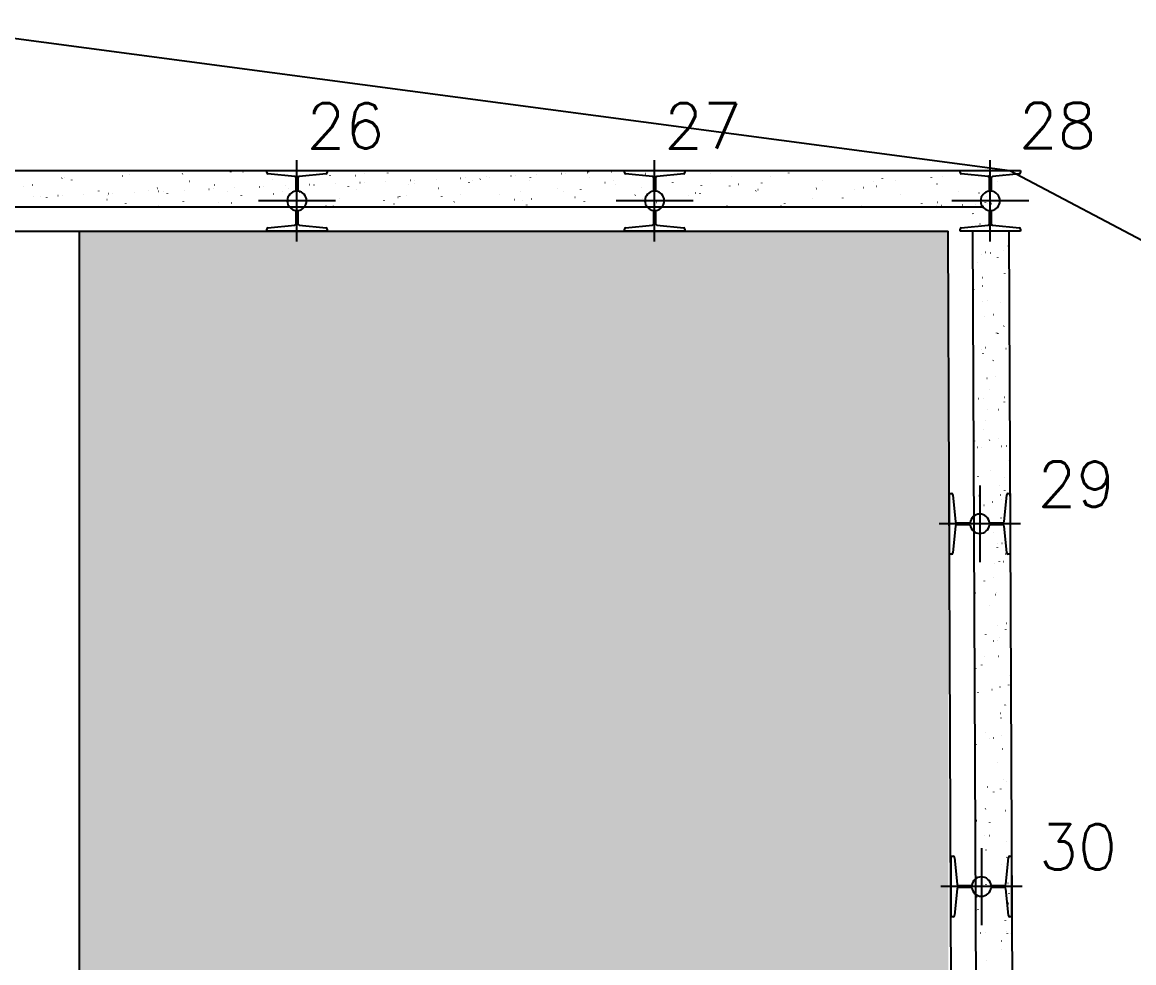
# Model space of a CAD drawing. Extents: x -40810 to 33675, y -2018 to 21213.
# Drawn here: x -3311.4 to -2851.5, y 12428 to 12817.1 of the extents above; entities that cross this region are included whole.
import ezdxf

# ---------------------------------------------------------------- set-up
doc = ezdxf.new("R2010")
doc.units = 0
doc.layers.get('0').update_dxf_attribs({"color": 1, "lineweight": 9})
for name, color, linetype in [('1', 5, 'Continuous'), ('130', 24, 'Continuous'), ('19', 5, 'Continuous'), ('49', 20, 'Continuous'), ('51', 6, 'Continuous'), ('52', 21, 'Continuous')]:
    doc.layers.add(name, color=color, linetype=linetype)
doc.styles.get("Standard").update_dxf_attribs({"font": 'romans.shx', "width": 0.8})

# ---------------------------------------------------------------- blocks, each defined once
blk = doc.blocks.new('_H9EFD498501-004')
for p, q in [((3967.79707, 4538.420024), (3967.842727, 4538.479525)), ((3963.982634, 4534.635244), (3963.998835, 4534.638835)), ((3963.982634, 4534.635244), (3963.982634, 4534.635244)), ((3958.55694, 4529.193297), (3958.55694, 4529.193297)), ((3958.55694, 4529.193297), (3958.55694, 4529.193297)), ((3958.55694, 4529.193297), (3958.55694, 4529.193297)), ((3961.542046, 4530.268318), (3961.587704, 4530.32782)), ((3962.868451, 4529.784808), (3962.878241, 4529.859166)), ((3963.534407, 4529.410618), (3963.609335, 4529.41389)), ((3965.407622, 4529.492405), (3965.482551, 4529.495676)), ((3957.466791, 4524.957342), (3957.466791, 4524.957342)), ((3957.466791, 4524.957342), (3957.466791, 4524.957342)), ((3957.466791, 4524.957342), (3957.466791, 4524.957342)), ((3957.798164, 4525.389195), (3957.843821, 4525.448697)), ((3957.487719, 4520.304798), (3957.487719, 4520.304798)), ((3957.487719, 4520.304798), (3957.487719, 4520.304798)), ((3960.62039, 4520.999294), (3960.693612, 4521.015527)), ((3961.277664, 4517.701573), (3961.287453, 4517.775932)), ((3957.53837, 4509.044691), (3957.53837, 4509.044691)), ((3957.53837, 4509.044691), (3957.53837, 4509.044691)), ((3961.342387, 4508.2688), (3961.415609, 4508.285033)), ((3962.961383, 4509.281465), (3963.036311, 4509.284736)), ((3965.003497, 4509.080448), (3965.076719, 4509.096681)), ((3970.369298, 4510.146527), (3970.414955, 4510.206029)), ((3972.364767, 4511.877087), (3972.374557, 4511.951445)), ((3957.545646, 4507.427082), (3957.545646, 4507.427082)), ((3957.545646, 4507.427082), (3957.545646, 4507.427082)), ((3957.545646, 4507.427082), (3957.545646, 4507.427082)), ((3959.613455, 4505.060652), (3959.623244, 4505.13501)), ((3967.9723, 4507.022698), (3968.017957, 4507.0822)), ((3961.717276, 4498.870993), (3961.762933, 4498.930494)), ((3970.876769, 4500.574615), (3970.886558, 4500.648974)), ((3957.603573, 4494.549367), (3957.603573, 4494.549367)), ((3957.603573, 4494.549367), (3957.603573, 4494.549367)), ((3957.973393, 4493.99187), (3958.019051, 4494.051371)), ((3958.125456, 4493.75818), (3958.135245, 4493.832538)), ((3961.698274, 4495.45714), (3961.771496, 4495.473373)), ((3957.608222, 4493.515968), (3957.608222, 4493.515968)), ((3957.608222, 4493.515968), (3957.608222, 4493.515968)), ((3957.608222, 4493.515968), (3957.608222, 4493.515968)), ((3957.624257, 4489.951194), (3957.624257, 4489.951194)), ((3957.624257, 4489.951194), (3957.624257, 4489.951194)), ((3957.624257, 4489.951194), (3957.624257, 4489.951194)), ((3961.78893, 4489.12614), (3961.863858, 4489.129411)), ((3963.662145, 4489.207926), (3963.737074, 4489.211198)), ((3972.503722, 4489.593958), (3972.578651, 4489.597229)), ((3957.628785, 4488.944504), (3957.628785, 4488.944504)), ((3957.628785, 4488.944504), (3957.628785, 4488.944504)), ((3957.628785, 4488.944504), (3957.628785, 4488.944504)), ((3969.285981, 4488.491381), (3969.29577, 4488.565739)), ((3957.6615, 4481.671651), (3957.6615, 4481.671651)), ((3957.6615, 4481.671651), (3957.6615, 4481.671651)), ((3957.6615, 4481.671651), (3957.6615, 4481.671651)), ((3962.420271, 4482.726645), (3962.493493, 4482.742878)), ((3966.081381, 4483.538294), (3966.154604, 4483.554527)), ((3967.621772, 4475.850459), (3967.631561, 4475.924817)), ((3968.14753, 4475.625373), (3968.193187, 4475.684874)), ((3970.544528, 4478.749201), (3970.590185, 4478.808703)), ((3957.719201, 4468.844317), (3957.719201, 4468.844317)), ((3957.719201, 4468.844317), (3957.719201, 4468.844317)), ((3957.719427, 4468.793936), (3957.719427, 4468.793936)), ((3957.719427, 4468.793936), (3957.719427, 4468.793936)), ((3961.215906, 4468.996986), (3961.290834, 4469.000258)), ((3961.892506, 4467.473667), (3961.938163, 4467.533169)), ((3962.776158, 4469.914986), (3962.84938, 4469.931219)), ((3971.331269, 4469.438633), (3971.406198, 4469.441904)), ((3957.749652, 4462.074595), (3957.749652, 4462.074595)), ((3957.749652, 4462.074595), (3957.749652, 4462.074595)), ((3957.749652, 4462.074595), (3957.749652, 4462.074595)), ((3958.148623, 4462.594544), (3958.19428, 4462.654045)), ((3966.133773, 4464.547988), (3966.143563, 4464.622346)), ((3963.498155, 4457.184491), (3963.571378, 4457.200724)), ((3967.159265, 4457.99614), (3967.232488, 4458.012373)), ((3957.777354, 4455.91622), (3957.777354, 4455.91622)), ((3957.777354, 4455.91622), (3957.777354, 4455.91622)), ((3957.777354, 4455.91622), (3957.777354, 4455.91622)), ((3964.542985, 4452.464753), (3964.552775, 4452.539112)), ((3957.809616, 4448.74413), (3957.809616, 4448.74413)), ((3957.809616, 4448.74413), (3957.809616, 4448.74413)), ((3957.809616, 4448.74413), (3957.809616, 4448.74413)), ((3960.043453, 4448.841661), (3960.118381, 4448.844933)), ((3961.916668, 4448.923448), (3961.991597, 4448.926719)), ((3970.758245, 4449.309479), (3970.833174, 4449.312751)), ((3963.854042, 4444.372832), (3963.927264, 4444.389065)), ((3968.32276, 4444.228047), (3968.368417, 4444.287548)), ((3970.719758, 4447.351876), (3970.765415, 4447.411377)), ((3957.835281, 4443.038504), (3957.835281, 4443.038504)), ((3957.835281, 4443.038504), (3957.835281, 4443.038504)), ((3962.878776, 4439.823831), (3962.888566, 4439.89819)), ((3962.067736, 4436.076341), (3962.113393, 4436.135843)), ((3957.891083, 4430.633222), (3957.891083, 4430.633222)), ((3957.891083, 4430.633222), (3957.891083, 4430.633222)), ((3957.891083, 4430.633222), (3957.891083, 4430.633222)), ((3957.893208, 4430.160789), (3957.893208, 4430.160789)), ((3957.893208, 4430.160789), (3957.893208, 4430.160789)), ((3957.893208, 4430.160789), (3957.893208, 4430.160789)), ((3958.323853, 4431.197218), (3958.36951, 4431.25672)), ((3964.57604, 4431.642337), (3964.649262, 4431.65857)), ((3968.23715, 4432.453986), (3968.310372, 4432.470218)), ((3957.900031, 4428.643943), (3957.900031, 4428.643943)), ((3957.900031, 4428.643943), (3957.900031, 4428.643943)), ((3959.470429, 4428.712508), (3959.545357, 4428.715779)), ((3961.390778, 4428.52136), (3961.400567, 4428.595718)), ((3969.585792, 4429.154154), (3969.660721, 4429.157425)), ((3971.459007, 4429.23594), (3971.533936, 4429.239212)), ((3972.551302, 4423.254561), (3972.561092, 4423.328919)), ((3957.951135, 4417.283073), (3957.951135, 4417.283073)), ((3957.951135, 4417.283073), (3957.951135, 4417.283073)), ((3959.79999, 4416.438126), (3959.809779, 4416.512484)), ((3964.931926, 4418.830677), (3965.005148, 4418.84691)), ((3970.894988, 4415.95455), (3970.940645, 4416.014052)), ((3968.497989, 4412.830721), (3968.543647, 4412.890223)), ((3957.990447, 4408.543756), (3957.990447, 4408.543756)), ((3957.990447, 4408.543756), (3957.990447, 4408.543756)), ((3957.990447, 4408.543756), (3957.990447, 4408.543756)), ((3958.297976, 4408.557183), (3958.372904, 4408.560454)), ((3960.171191, 4408.638969), (3960.24612, 4408.64224)), ((3969.012768, 4409.025001), (3969.087696, 4409.028272)), ((3969.315034, 4406.911831), (3969.388256, 4406.928064)), ((3970.887093, 4410.613639), (3970.896883, 4410.687997)), ((3958.009062, 4404.405358), (3958.009062, 4404.405358)), ((3958.009062, 4404.405358), (3958.009062, 4404.405358)), ((3958.009062, 4404.405358), (3958.009062, 4404.405358)), ((3958.015894, 4402.886577), (3958.015894, 4402.886577)), ((3958.135781, 4403.797204), (3958.14557, 4403.871562)), ((3962.242966, 4404.679016), (3962.288623, 4404.738517)), ((3965.653924, 4406.100183), (3965.727146, 4406.116416)), ((3958.032514, 4399.191848), (3958.032514, 4399.191848)), ((3958.032514, 4399.191848), (3958.032514, 4399.191848)), ((3958.032514, 4399.191848), (3958.032514, 4399.191848)), ((3958.499083, 4399.799893), (3958.54474, 4399.859394)), ((3969.399095, 4399.311168), (3969.408884, 4399.385526)), ((3966.00981, 4393.288523), (3966.083033, 4393.304756)), ((3958.06699, 4391.527642), (3958.06699, 4391.527642)), ((3958.06699, 4391.527642), (3958.06699, 4391.527642)), ((3958.080862, 4388.443569), (3958.080862, 4388.443569)), ((3958.080862, 4388.443569), (3958.080862, 4388.443569)), ((3958.080862, 4388.443569), (3958.080862, 4388.443569)), ((3967.840315, 4388.869675), (3967.915243, 4388.872947)), ((3969.71353, 4388.951462), (3969.788459, 4388.954733)), ((3967.808307, 4387.227933), (3967.818096, 4387.302292)), ((3971.070217, 4384.557224), (3971.115875, 4384.616726)), ((3966.731808, 4380.558029), (3966.80503, 4380.574262)), ((3968.673219, 4381.433396), (3968.718876, 4381.492897)), ((3970.392918, 4381.369677), (3970.46614, 4381.38591)), ((3958.124917, 4378.649927), (3958.124917, 4378.649927)), ((3958.124917, 4378.649927), (3958.124917, 4378.649927)), ((3958.124917, 4378.649927), (3958.124917, 4378.649927)), ((3966.144098, 4374.587011), (3966.153887, 4374.66137)), ((3962.418196, 4373.28169), (3962.463853, 4373.341192)), ((3958.171278, 4368.343382), (3958.171278, 4368.343382)), ((3958.173945, 4367.750475), (3958.173945, 4367.750475)), ((3958.173945, 4367.750475), (3958.173945, 4367.750475)), ((3958.173945, 4367.750475), (3958.173945, 4367.750475)), ((3958.182844, 4365.772211), (3958.182844, 4365.772211)), ((3958.182844, 4365.772211), (3958.182844, 4365.772211)), ((3958.425714, 4368.35449), (3958.500643, 4368.357762)), ((3958.674313, 4368.402567), (3958.71997, 4368.462069)), ((3967.087694, 4367.746369), (3967.160917, 4367.762602)), ((3967.267291, 4368.740522), (3967.342219, 4368.743793)), ((3964.656099, 4363.28454), (3964.665889, 4363.358898)), ((3971.470802, 4355.827523), (3971.544024, 4355.843756)), ((3958.240771, 4352.894496), (3958.240771, 4352.894496)), ((3958.240771, 4352.894496), (3958.240771, 4352.894496)), ((3958.240771, 4352.894496), (3958.240771, 4352.894496)), ((3963.065311, 4351.201306), (3963.075101, 4351.275664)), ((3967.809692, 4355.015874), (3967.882914, 4355.032107)), ((3971.245447, 4353.159899), (3971.291104, 4353.2194)), ((3958.261693, 4348.243194), (3958.261693, 4348.243194)), ((3958.261693, 4348.243194), (3958.261693, 4348.243194)), ((3958.261693, 4348.243194), (3958.261693, 4348.243194)), ((3966.094838, 4348.585197), (3966.169766, 4348.588468)), ((3967.968053, 4348.666983), (3968.042982, 4348.670255)), ((3968.848449, 4350.03607), (3968.894106, 4350.095572)), ((3962.593425, 4341.884364), (3962.639083, 4341.943866)), ((3968.165579, 4342.204215), (3968.238801, 4342.220448)), ((3958.298698, 4340.01678), (3958.298698, 4340.01678)), ((3958.298698, 4340.01678), (3958.298698, 4340.01678)), ((3961.401102, 4338.560384), (3961.410892, 4338.634742)), ((3958.315376, 4336.309102), (3958.315376, 4336.309102)), ((3958.315376, 4336.309102), (3958.315376, 4336.309102)), ((3958.315376, 4336.309102), (3958.315376, 4336.309102)), ((3958.849543, 4337.005241), (3958.8952, 4337.064743)), ((3972.664416, 4334.074348), (3972.674206, 4334.148706)), ((3958.352109, 4328.143007), (3958.352109, 4328.143007)), ((3958.352109, 4328.143007), (3958.352109, 4328.143007)), ((3965.521814, 4328.456043), (3965.596742, 4328.459315)), ((3968.887576, 4329.47372), (3968.960798, 4329.489953)), ((3972.548686, 4330.285369), (3972.621908, 4330.301602)), ((3958.356625, 4327.139064), (3958.356625, 4327.139064)), ((3958.356625, 4327.139064), (3958.356625, 4327.139064)), ((3958.356625, 4327.139064), (3958.356625, 4327.139064)), ((3959.913104, 4327.257912), (3959.922893, 4327.332271)), ((3971.073628, 4321.991113), (3971.083418, 4322.065472)), ((3971.420677, 4321.762573), (3971.466334, 4321.822075)), ((3958.407532, 4315.82196), (3958.407532, 4315.82196)), ((3958.407532, 4315.82196), (3958.407532, 4315.82196)), ((3958.407532, 4315.82196), (3958.407532, 4315.82196)), ((3969.023679, 4318.638744), (3969.069336, 4318.698246)), ((3969.243463, 4316.662061), (3969.316685, 4316.678294)), ((3958.414552, 4314.261349), (3958.414552, 4314.261349)), ((3958.414552, 4314.261349), (3958.414552, 4314.261349)), ((3962.768655, 4310.487039), (3962.814312, 4310.54654)), ((3958.442524, 4308.04282), (3958.442524, 4308.04282)), ((3958.442524, 4308.04282), (3958.442524, 4308.04282)), ((3958.442524, 4308.04282), (3958.442524, 4308.04282)), ((3959.024773, 4305.607916), (3959.07043, 4305.667417)), ((3964.349361, 4308.300718), (3964.424289, 4308.30399)), ((3966.222576, 4308.382505), (3966.297505, 4308.385776)), ((3969.409419, 4309.350191), (3969.419209, 4309.42455)), ((3958.456807, 4304.867728), (3958.456807, 4304.867728)), ((3958.456807, 4304.867728), (3958.456807, 4304.867728)), ((3958.456807, 4304.867728), (3958.456807, 4304.867728)), ((3958.472479, 4301.383633), (3958.472479, 4301.383633)), ((3958.472479, 4301.383633), (3958.472479, 4301.383633)), ((3958.472479, 4301.383633), (3958.472479, 4301.383633)), ((3969.96546, 4303.931566), (3970.038683, 4303.947799)), ((3967.921421, 4298.04772), (3967.93121, 4298.122078)), ((3958.530406, 4288.505918), (3958.530406, 4288.505918)), ((3958.530406, 4288.505918), (3958.530406, 4288.505918)), ((3958.53294, 4287.942633), (3958.53294, 4287.942633)), ((3958.53294, 4287.942633), (3958.53294, 4287.942633)), ((3963.776337, 4288.171565), (3963.851265, 4288.174836)), ((3969.198909, 4287.241419), (3969.244566, 4287.30092)), ((3970.321347, 4291.119906), (3970.394569, 4291.136139)), ((3971.595907, 4290.365248), (3971.641564, 4290.424749)), ((3966.330633, 4285.964486), (3966.340422, 4286.038844)), ((3962.943885, 4279.089713), (3962.989542, 4279.149215)), ((3971.043345, 4278.389412), (3971.116567, 4278.405645)), ((3958.588333, 4275.628202), (3958.588333, 4275.628202)), ((3958.588333, 4275.628202), (3958.588333, 4275.628202)), ((3958.588333, 4275.628202), (3958.588333, 4275.628202)), ((3958.598237, 4273.426355), (3958.598237, 4273.426355)), ((3958.598237, 4273.426355), (3958.598237, 4273.426355)), ((3958.598237, 4273.426355), (3958.598237, 4273.426355)), ((3959.200002, 4274.21059), (3959.245659, 4274.270092)), ((3964.666424, 4273.323564), (3964.676213, 4273.397922)), ((3973.318676, 4268.484058), (3973.393605, 4268.487329)), ((3958.623355, 4267.842446), (3958.623355, 4267.842446)), ((3958.623355, 4267.842446), (3958.623355, 4267.842446)), ((3958.623355, 4267.842446), (3958.623355, 4267.842446)), ((3962.603884, 4268.01624), (3962.678812, 4268.019511)), ((3964.477099, 4268.098026), (3964.552028, 4268.101298)), ((3971.399231, 4265.577752), (3971.472453, 4265.593985)), ((3958.64626, 4262.750487), (3958.64626, 4262.750487)), ((3958.64626, 4262.750487), (3958.64626, 4262.750487)), ((3963.178425, 4262.021092), (3963.188215, 4262.095451)), ((3969.374139, 4255.844093), (3969.419796, 4255.903595)), ((3971.771137, 4258.967922), (3971.816794, 4259.027423)), ((3961.587637, 4249.937858), (3961.597427, 4250.012216)), ((3972.121229, 4252.847257), (3972.194451, 4252.86349)), ((3958.704187, 4249.872771), (3958.704187, 4249.872771)), ((3958.704187, 4249.872771), (3958.704187, 4249.872771)), ((3958.704187, 4249.872771), (3958.704187, 4249.872771)), ((3958.713771, 4247.742259), (3958.713771, 4247.742259)), ((3958.713771, 4247.742259), (3958.713771, 4247.742259)), ((3962.03086, 4247.887086), (3962.105788, 4247.890358)), ((3963.119115, 4247.692388), (3963.164772, 4247.751889)), ((3972.146223, 4248.328733), (3972.221152, 4248.332004)), ((3958.739668, 4241.984982), (3958.739668, 4241.984982)), ((3958.739668, 4241.984982), (3958.739668, 4241.984982)), ((3958.739668, 4241.984982), (3958.739668, 4241.984982)), ((3959.375232, 4242.813265), (3959.420889, 4242.872766)), ((3972.674741, 4244.113371), (3972.68453, 4244.18773)), ((3958.762114, 4236.995055), (3958.762114, 4236.995055)), ((3959.297119, 4237.113663), (3959.370341, 4237.129896)), ((3959.923428, 4237.296936), (3959.933218, 4237.371294)), ((3972.477115, 4240.035598), (3972.550337, 4240.051831)), ((3971.186742, 4232.8109), (3971.196532, 4232.885258)), ((3958.799169, 4228.757343), (3958.799169, 4228.757343)), ((3958.804186, 4227.642072), (3958.804186, 4227.642072)), ((3958.804186, 4227.642072), (3958.804186, 4227.642072)), ((3958.804186, 4227.642072), (3958.804186, 4227.642072)), ((3960.858407, 4227.731761), (3960.933335, 4227.735033)), ((3962.731622, 4227.813548), (3962.806551, 4227.816819)), ((3971.573199, 4228.199579), (3971.648128, 4228.202851)), ((3971.946367, 4227.570596), (3971.992024, 4227.630098)), ((3973.199113, 4227.305103), (3973.272335, 4227.321336)), ((3958.820041, 4224.11734), (3958.820041, 4224.11734)), ((3958.820041, 4224.11734), (3958.820041, 4224.11734)), ((3958.820041, 4224.11734), (3958.820041, 4224.11734)), ((3969.549369, 4224.446768), (3969.595026, 4224.506269)), ((3969.595954, 4220.727666), (3969.605744, 4220.802024)), ((3963.294345, 4216.295062), (3963.340002, 4216.354563))]:
    blk.add_line(p, q)
blk = doc.blocks.new('_H9EFD498501-005')
for p, q in [((3580.72035, 4539.982855), (3580.766007, 4540.042356)), ((3581.777297, 4540.136264), (3581.850519, 4540.152497)), ((3605.687389, 4540.894844), (3605.733046, 4540.954346)), ((3608.787047, 4541.451516), (3608.796836, 4541.525874)), ((3630.654428, 4541.806833), (3630.700085, 4541.866335)), ((3632.698884, 4543.001152), (3632.708674, 4543.07551)), ((3650.595941, 4542.502433), (3650.669163, 4542.518666)), ((3655.621467, 4542.718822), (3655.667124, 4542.778324)), ((3691.712452, 4541.056701), (3691.722241, 4541.131059)), ((3702.207368, 4541.053853), (3702.28059, 4541.070086)), ((3705.868478, 4541.865501), (3705.9417, 4541.881734)), ((3715.550868, 4542.048649), (3715.560657, 4542.123007)), ((3745.690513, 4540.003483), (3745.765442, 4540.006755)), ((3747.563729, 4540.085269), (3747.638657, 4540.088541)), ((3756.405306, 4540.471301), (3756.480234, 4540.474573)), ((3757.479905, 4540.416922), (3757.553127, 4540.433155)), ((3766.520669, 4540.912947), (3766.595597, 4540.916219)), ((3768.393884, 4540.994734), (3768.468813, 4540.998005)), ((3774.564435, 4540.104198), (3774.574225, 4540.178556)), ((3777.235461, 4541.380765), (3777.31039, 4541.384037)), ((3787.350824, 4541.822412), (3787.425753, 4541.825683)), ((3789.22404, 4541.904198), (3789.298968, 4541.907469)), ((3798.065616, 4542.29023), (3798.140545, 4542.293501)), ((3798.579062, 4542.434597), (3798.588851, 4542.508955)), ((3799.168678, 4540.039052), (3799.214335, 4540.098553)), ((3808.18098, 4542.731876), (3808.255908, 4542.735147)), ((3810.054195, 4542.813662), (3810.129124, 4542.816934)), ((3822.271328, 4541.890277), (3822.34455, 4541.90651)), ((3824.135717, 4540.951041), (3824.181374, 4541.010542)), ((3849.102756, 4541.86303), (3849.148413, 4541.922531)), ((3857.592629, 4540.490146), (3857.602419, 4540.564504)), ((3873.882755, 4540.441697), (3873.955977, 4540.45793)), ((3874.069795, 4542.775019), (3874.115452, 4542.834521)), ((3881.504466, 4542.039782), (3881.514256, 4542.11414)), ((3905.342883, 4543.03173), (3905.349997, 4543.085768)), ((3920.25999, 4539.719874), (3920.305647, 4539.779376)), ((3940.518034, 4540.095331), (3940.527823, 4540.169689)), ((3942.701399, 4542.807865), (3942.774621, 4542.824098)), ((3945.227029, 4540.631863), (3945.272686, 4540.691365)), ((3964.35645, 4541.087279), (3964.36624, 4541.161638)), ((3970.194068, 4541.543853), (3970.239725, 4541.603354)), ((3976.37318, 4542.324006), (3976.37318, 4542.324006)), ((3564.936191, 4536.402681), (3565.009413, 4536.418914)), ((3568.597301, 4537.214329), (3568.670523, 4537.230562)), ((3584.77242, 4539.121116), (3584.78221, 4539.195475)), ((3619.947572, 4536.184717), (3619.957361, 4536.259075)), ((3620.208728, 4535.76575), (3620.28195, 4535.781983)), ((3633.388724, 4538.687684), (3633.461946, 4538.703917)), ((3641.539736, 4535.456162), (3641.614665, 4535.459433)), ((3643.412952, 4535.537948), (3643.48788, 4535.54122)), ((3643.785988, 4537.176665), (3643.795777, 4537.251023)), ((3652.254528, 4535.92398), (3652.329457, 4535.927251)), ((3662.369892, 4536.365626), (3662.44482, 4536.368898)), ((3664.243107, 4536.447413), (3664.318036, 4536.450684)), ((3667.800614, 4539.507064), (3667.810404, 4539.581423)), ((3673.084684, 4536.833444), (3673.159613, 4536.836716)), ((3674.333483, 4535.479106), (3674.37914, 4535.538607)), ((3683.200047, 4537.27509), (3683.274976, 4537.278362)), ((3685.000151, 4537.239105), (3685.073373, 4537.255338)), ((3685.073263, 4537.356877), (3685.148191, 4537.360148)), ((3693.914839, 4537.742908), (3693.989768, 4537.74618)), ((3699.300522, 4536.391095), (3699.346179, 4536.450597)), ((3702.799555, 4535.232214), (3702.809345, 4535.306572)), ((3704.030203, 4538.184555), (3704.105131, 4538.187826)), ((3705.903418, 4538.266341), (3705.978347, 4538.269612)), ((3714.744995, 4538.652373), (3714.819923, 4538.655644)), ((3724.267561, 4537.303084), (3724.313218, 4537.362586)), ((3724.860358, 4539.094019), (3724.935287, 4539.09729)), ((3726.733573, 4539.175805), (3726.808502, 4539.179077)), ((3726.814182, 4537.562613), (3726.823971, 4537.636971)), ((3735.57515, 4539.561837), (3735.650079, 4539.565108)), ((3736.611578, 4535.790525), (3736.6848, 4535.806758)), ((3749.2346, 4538.215073), (3749.280257, 4538.274575)), ((3750.726019, 4539.112249), (3750.735808, 4539.186608)), ((3753.818795, 4539.605273), (3753.892017, 4539.621506)), ((3774.201639, 4539.127062), (3774.247296, 4539.186564)), ((3785.827749, 4535.618162), (3785.837539, 4535.69252)), ((3795.424795, 4535.159929), (3795.470452, 4535.21943)), ((3805.430222, 4538.156693), (3805.503444, 4538.172926)), ((3809.091332, 4538.968342), (3809.164554, 4538.984575)), ((3809.739586, 4537.167798), (3809.749376, 4537.242156)), ((3820.391834, 4536.071918), (3820.437491, 4536.131419)), ((3833.578003, 4538.159746), (3833.587792, 4538.234105)), ((3845.358873, 4536.983907), (3845.40453, 4537.043408)), ((3857.041649, 4536.708113), (3857.114871, 4536.724346)), ((3860.702759, 4537.519762), (3860.775981, 4537.535995)), ((3868.753154, 4535.223347), (3868.762943, 4535.297705)), ((3870.325912, 4537.895896), (3870.371569, 4537.955398)), ((3892.59157, 4536.215295), (3892.60136, 4536.289654)), ((3892.895953, 4535.684056), (3892.94161, 4535.743558)), ((3895.292951, 4538.807885), (3895.338608, 4538.867387)), ((3908.653076, 4535.259534), (3908.726298, 4535.275767)), ((3912.314186, 4536.071182), (3912.387408, 4536.087415)), ((3916.606197, 4538.545694), (3916.615986, 4538.620053)), ((3917.862992, 4536.596046), (3917.908649, 4536.655547)), ((3925.494182, 4538.993117), (3925.567404, 4539.00935)), ((3942.830031, 4537.508035), (3942.875688, 4537.567536)), ((3967.79707, 4538.420024), (3967.842727, 4538.479525)), ((3568.933907, 4532.286123), (3569.008835, 4532.289394)), ((3572.021108, 4532.304681), (3572.030897, 4532.379039)), ((3574.465326, 4531.831149), (3574.510984, 4531.890651)), ((3579.04927, 4532.727769), (3579.124199, 4532.731041)), ((3580.922485, 4532.809556), (3580.997414, 4532.812827)), ((3589.764062, 4533.195587), (3589.838991, 4533.198859)), ((3596.035734, 4534.63508), (3596.045524, 4534.709439)), ((3599.340401, 4531.139353), (3599.413623, 4531.155586)), ((3599.432365, 4532.743138), (3599.478023, 4532.80264)), ((3599.879425, 4533.637234), (3599.954354, 4533.640505)), ((3601.752641, 4533.71902), (3601.827569, 4533.722291)), ((3610.594218, 4534.105051), (3610.669146, 4534.108323)), ((3616.547618, 4534.954101), (3616.62084, 4534.970334)), ((3620.709581, 4534.546698), (3620.784509, 4534.549969)), ((3622.582796, 4534.628484), (3622.657725, 4534.631756)), ((3624.399405, 4533.655128), (3624.445062, 4533.714629)), ((3631.424373, 4535.014516), (3631.499302, 4535.017787)), ((3649.366444, 4534.567117), (3649.412101, 4534.626618)), ((3655.049302, 4532.690629), (3655.059091, 4532.764987)), ((3668.159045, 4533.505521), (3668.232267, 4533.521754)), ((3670.5896, 4530.599983), (3670.635257, 4530.659484)), ((3671.820155, 4534.31717), (3671.893377, 4534.333403)), ((3678.961139, 4534.240265), (3678.970928, 4534.314624)), ((3695.556639, 4531.511972), (3695.602296, 4531.571474)), ((3714.062869, 4530.746178), (3714.072659, 4530.820536)), ((3719.770472, 4532.056941), (3719.843694, 4532.073174)), ((3720.523678, 4532.423961), (3720.569335, 4532.483463)), ((3723.431582, 4532.86859), (3723.504804, 4532.884823)), ((3737.974706, 4532.295814), (3737.984496, 4532.370172)), ((3745.490717, 4533.33595), (3745.536374, 4533.395452)), ((3761.813123, 4533.287763), (3761.822912, 4533.362121)), ((3768.060758, 4531.124111), (3768.106415, 4531.183612)), ((3770.457756, 4534.247939), (3770.503413, 4534.307441)), ((3771.381899, 4530.608362), (3771.455121, 4530.624595)), ((3775.043009, 4531.42001), (3775.116231, 4531.436243)), ((3788.223005, 4534.341945), (3788.296227, 4534.358178)), ((3793.027797, 4532.0361), (3793.073454, 4532.095601)), ((3817.994836, 4532.948089), (3818.040493, 4533.00759)), ((3820.82669, 4531.343311), (3820.83648, 4531.41767)), ((3839.834432, 4532.893365), (3839.907654, 4532.909598)), ((3842.961875, 4533.860078), (3843.007532, 4533.91958)), ((3844.841317, 4533.67371), (3844.851106, 4533.748069)), ((3867.928914, 4534.772067), (3867.974571, 4534.831569)), ((3891.445859, 4531.444785), (3891.519081, 4531.461018)), ((3903.854884, 4531.729259), (3903.864674, 4531.803617)), ((3927.766721, 4533.278895), (3927.776511, 4533.353254)), ((3951.605137, 4534.270844), (3951.614927, 4534.345202)), ((3960.264503, 4533.810954), (3960.337725, 4533.827187)), ((3963.166899, 4532.385867), (3963.166899, 4532.385867)), ((3963.166899, 4532.385867), (3963.166899, 4532.385867)), ((3963.215725, 4532.42261), (3963.215725, 4532.42261)), ((3963.925613, 4534.622602), (3963.998835, 4534.638835)), ((3571.465677, 4528.085768), (3571.465677, 4528.085768)), ((3571.591394, 4528.085768), (3571.591394, 4528.085768)), ((3583.319589, 4528.085768), (3583.319589, 4528.085768)), ((3585.566569, 4528.085768), (3585.566569, 4528.085768)), ((3586.160405, 4528.217418), (3586.233627, 4528.233651)), ((3595.173501, 4528.085768), (3595.173501, 4528.085768)), ((3595.173501, 4528.085768), (3595.173501, 4528.085768)), ((3595.173501, 4528.085768), (3595.173501, 4528.085768)), ((3595.858639, 4528.085768), (3595.858639, 4528.085768)), ((3607.027413, 4528.085768), (3607.027413, 4528.085768)), ((3607.027413, 4528.085768), (3607.027413, 4528.085768)), ((3607.196259, 4529.368281), (3607.206048, 4529.44264)), ((3618.881325, 4528.085768), (3618.881325, 4528.085768)), ((3618.881325, 4528.085768), (3618.881325, 4528.085768)), ((3620.125884, 4528.085768), (3620.125884, 4528.085768)), ((3620.125884, 4528.085768), (3620.125884, 4528.085768)), ((3620.125884, 4528.085768), (3620.125884, 4528.085768)), ((3620.655522, 4528.776005), (3620.701179, 4528.835506)), ((3630.735237, 4528.085768), (3630.735237, 4528.085768)), ((3631.034675, 4530.36023), (3631.044465, 4530.434588)), ((3642.589148, 4528.085768), (3642.589148, 4528.085768)), ((3643.712117, 4528.085768), (3643.712117, 4528.085768)), ((3643.712117, 4528.085768), (3643.712117, 4528.085768)), ((3644.39313, 4528.085768), (3644.39313, 4528.085768)), ((3644.39313, 4528.085768), (3644.39313, 4528.085768)), ((3644.39313, 4528.085768), (3644.39313, 4528.085768)), ((3645.622561, 4529.687994), (3645.668218, 4529.747495)), ((3650.951828, 4529.690773), (3651.02505, 4529.707006)), ((3654.44306, 4528.085768), (3654.44306, 4528.085768)), ((3654.44306, 4528.085768), (3654.44306, 4528.085768)), ((3654.44306, 4528.085768), (3654.44306, 4528.085768)), ((3666.296972, 4528.085768), (3666.296972, 4528.085768)), ((3666.296972, 4528.085768), (3666.296972, 4528.085768)), ((3666.296972, 4528.085768), (3666.296972, 4528.085768)), ((3668.660375, 4528.085768), (3668.660375, 4528.085768)), ((3668.660375, 4528.085768), (3668.660375, 4528.085768)), ((3668.660375, 4528.085768), (3668.660375, 4528.085768)), ((3678.150884, 4528.085768), (3678.150884, 4528.085768)), ((3678.150884, 4528.085768), (3678.150884, 4528.085768)), ((3690.004796, 4528.085768), (3690.004796, 4528.085768)), ((3690.048243, 4528.415779), (3690.058032, 4528.490137)), ((3692.92762, 4528.085768), (3692.92762, 4528.085768)), ((3692.92762, 4528.085768), (3692.92762, 4528.085768)), ((3693.159641, 4528.388143), (3693.205298, 4528.447645)), ((3701.857665, 4528.085768), (3701.857665, 4528.085768)), ((3701.857665, 4528.085768), (3701.857665, 4528.085768)), ((3701.858708, 4528.085768), (3701.858708, 4528.085768)), ((3702.563255, 4528.242193), (3702.636477, 4528.258426)), ((3713.71262, 4528.085768), (3713.71262, 4528.085768)), ((3713.71262, 4528.085768), (3713.71262, 4528.085768)), ((3713.71262, 4528.085768), (3713.71262, 4528.085768)), ((3717.194865, 4528.085768), (3717.194865, 4528.085768)), ((3717.194865, 4528.085768), (3717.194865, 4528.085768)), ((3718.12668, 4529.300132), (3718.172337, 4529.359634)), ((3725.566531, 4528.085768), (3725.566531, 4528.085768)), ((3725.566531, 4528.085768), (3725.566531, 4528.085768)), ((3725.566531, 4528.085768), (3725.566531, 4528.085768)), ((3737.420443, 4528.085768), (3737.420443, 4528.085768)), ((3737.420443, 4528.085768), (3737.420443, 4528.085768)), ((3741.46211, 4528.085768), (3741.46211, 4528.085768)), ((3741.46211, 4528.085768), (3741.46211, 4528.085768)), ((3743.093719, 4530.212122), (3743.139376, 4530.271623)), ((3749.274355, 4528.085768), (3749.274355, 4528.085768)), ((3749.274355, 4528.085768), (3749.274355, 4528.085768)), ((3760.003214, 4528.085768), (3760.003214, 4528.085768)), ((3760.003214, 4528.085768), (3760.003214, 4528.085768)), ((3760.003214, 4528.085768), (3760.003214, 4528.085768)), ((3761.128267, 4528.085768), (3761.128267, 4528.085768)), ((3765.729355, 4528.085768), (3765.729355, 4528.085768)), ((3765.729355, 4528.085768), (3765.729355, 4528.085768)), ((3772.982179, 4528.085768), (3772.982179, 4528.085768)), ((3772.982179, 4528.085768), (3772.982179, 4528.085768)), ((3772.982179, 4528.085768), (3772.982179, 4528.085768)), ((3773.076437, 4528.801726), (3773.086226, 4528.876085)), ((3784.836091, 4528.085768), (3784.836091, 4528.085768)), ((3784.836091, 4528.085768), (3784.836091, 4528.085768)), ((3784.836091, 4528.085768), (3784.836091, 4528.085768)), ((3789.996601, 4528.085768), (3789.996601, 4528.085768)), ((3789.996601, 4528.085768), (3789.996601, 4528.085768)), ((3796.690003, 4528.085768), (3796.690003, 4528.085768)), ((3796.690003, 4528.085768), (3796.690003, 4528.085768)), ((3796.988274, 4530.351363), (3796.998063, 4530.425721)), ((3808.543914, 4528.085768), (3808.543914, 4528.085768)), ((3808.543914, 4528.085768), (3808.543914, 4528.085768)), ((3814.263846, 4528.085768), (3814.263846, 4528.085768)), ((3814.263846, 4528.085768), (3814.263846, 4528.085768)), ((3818.148762, 4528.085768), (3818.148762, 4528.085768)), ((3818.148762, 4528.085768), (3818.148762, 4528.085768)), ((3818.148762, 4528.085768), (3818.148762, 4528.085768)), ((3820.397826, 4528.085768), (3820.397826, 4528.085768)), ((3822.993326, 4529.159782), (3823.066548, 4529.176015)), ((3826.654436, 4529.97143), (3826.727658, 4529.987663)), ((3832.251738, 4528.085768), (3832.251738, 4528.085768)), ((3838.531091, 4528.085768), (3838.531091, 4528.085768)), ((3838.531091, 4528.085768), (3838.531091, 4528.085768)), ((3844.10565, 4528.085768), (3844.10565, 4528.085768)), ((3844.10565, 4528.085768), (3844.10565, 4528.085768)), ((3844.10565, 4528.085768), (3844.10565, 4528.085768)), ((3855.959562, 4528.085768), (3855.959562, 4528.085768)), ((3855.959562, 4528.085768), (3855.959562, 4528.085768)), ((3856.001841, 4528.406911), (3856.011631, 4528.48127)), ((3862.798336, 4528.085768), (3862.798336, 4528.085768)), ((3862.798336, 4528.085768), (3862.798336, 4528.085768)), ((3867.813474, 4528.085768), (3867.813474, 4528.085768)), ((3867.813474, 4528.085768), (3867.813474, 4528.085768)), ((3876.29431, 4528.085768), (3876.29431, 4528.085768)), ((3878.265863, 4528.522851), (3878.339085, 4528.539084)), ((3879.667386, 4528.085768), (3879.667386, 4528.085768)), ((3879.840257, 4529.39886), (3879.850047, 4529.473218)), ((3887.065581, 4528.085768), (3887.065581, 4528.085768)), ((3887.065581, 4528.085768), (3887.065581, 4528.085768)), ((3891.521297, 4528.085768), (3891.521297, 4528.085768)), ((3903.375209, 4528.085768), (3903.375209, 4528.085768)), ((3903.375209, 4528.085768), (3903.375209, 4528.085768)), ((3903.375209, 4528.085768), (3903.375209, 4528.085768)), ((3911.332826, 4528.085768), (3911.332826, 4528.085768)), ((3911.607968, 4528.44434), (3911.653625, 4528.503842)), ((3915.229121, 4528.085768), (3915.229121, 4528.085768)), ((3915.229121, 4528.085768), (3915.229121, 4528.085768)), ((3915.229121, 4528.085768), (3915.229121, 4528.085768)), ((3927.083033, 4528.085768), (3927.083033, 4528.085768)), ((3927.083033, 4528.085768), (3927.083033, 4528.085768)), ((3933.190345, 4528.085768), (3933.190345, 4528.085768)), ((3933.190345, 4528.085768), (3933.190345, 4528.085768)), ((3933.190345, 4528.085768), (3933.190345, 4528.085768)), ((3934.439858, 4528.085768), (3934.439858, 4528.085768)), ((3934.439858, 4528.085768), (3934.439858, 4528.085768)), ((3935.600071, 4528.085768), (3935.600071, 4528.085768)), ((3936.575007, 4529.356329), (3936.620665, 4529.415831)), ((3938.936945, 4528.085768), (3938.936945, 4528.085768)), ((3938.936945, 4528.085768), (3938.936945, 4528.085768)), ((3942.704251, 4528.501154), (3942.77918, 4528.504425)), ((3943.057286, 4529.996206), (3943.130508, 4530.012439)), ((3944.577467, 4528.58294), (3944.652395, 4528.586212)), ((3950.790857, 4528.085768), (3950.790857, 4528.085768)), ((3953.419044, 4528.968972), (3953.493972, 4528.972243))]:
    blk.add_line(p, q)

msp = doc.modelspace()

# ---------------------------------------------------------------- linework, layer by layer
at = {"layer": '1'}
for p in [(-4498.753, 12730.699), (-2922.671, 11266.951)]:
    msp.add_line(p, (-2928.251, 12730.699), dxfattribs=at)
msp.add_lwpolyline([(-3287.753, 12038.613), (-3287.753, 12730.699)], dxfattribs=at)
at = {"layer": '130'}
for points in [[(-3287.753, 12038.613), (-3287.753, 12730.699), (-2928.251, 12730.699)], [(-3287.753, 12038.613), (-2928.251, 12730.699), (-2928.232, 12038.613)]]:
    msp.add_solid(points, dxfattribs=at)
at = {"layer": '19'}
for p, q in [((-6132.808, 13185.077), (-2902.754, 12755.699)), ((-2902.754, 12755.699), (-1903.445, 12227.97))]:
    msp.add_line(p, q, dxfattribs=at)
at = {"layer": '49'}
for p, q in [((-4498.753, 12755.699), (-2898.367, 12755.699)), ((-4498.753, 12740.699), (-2913.597, 12740.699)), ((-2918.255, 12730.677), (-2906.273, 10067.025)), ((-2903.255, 12730.677), (-2883.773, 8399.746))]:
    msp.add_line(p, q, dxfattribs=at)
at = {"layer": '51'}
for p, q in [((-3197.753, 12726.35), (-3197.753, 12760.048)), ((-3049.753, 12726.35), (-3049.753, 12760.048)), ((-2910.867, 12726.328), (-2910.867, 12760.025)), ((-3210.253, 12754.945), (-3210.253, 12755.699)), ((-3210.253, 12755.699), (-3185.253, 12755.699)), ((-3198.629, 12753.272), (-3209.77, 12754.336)), ((-3185.735, 12754.336), (-3196.876, 12753.272)), ((-3185.253, 12755.699), (-3185.253, 12754.945)), ((-3062.253, 12754.945), (-3062.253, 12755.699)), ((-3062.253, 12755.699), (-3037.253, 12755.699)), ((-3050.629, 12753.272), (-3061.77, 12754.336)), ((-3037.735, 12754.336), (-3048.876, 12753.272)), ((-3037.253, 12755.699), (-3037.253, 12754.945)), ((-2923.367, 12754.922), (-2923.367, 12755.677)), ((-2923.367, 12755.677), (-2898.367, 12755.677)), ((-2898.367, 12755.677), (-2898.367, 12754.922)), ((-3198.146, 12747.181), (-3198.146, 12752.663)), ((-3197.359, 12752.664), (-3197.359, 12747.181)), ((-3050.146, 12747.181), (-3050.146, 12752.663)), ((-3049.359, 12752.664), (-3049.359, 12747.181)), ((-2911.743, 12753.249), (-2922.884, 12754.314)), ((-2911.261, 12747.158), (-2911.261, 12752.641)), ((-2910.474, 12752.642), (-2910.474, 12747.158)), ((-2898.85, 12754.314), (-2909.991, 12753.249)), ((-3181.844, 12743.199), (-3213.662, 12743.199)), ((-3033.844, 12743.199), (-3065.662, 12743.199)), ((-2894.958, 12743.177), (-2926.776, 12743.177)), ((-3198.146, 12733.735), (-3198.146, 12739.217)), ((-3197.359, 12739.217), (-3197.359, 12733.735)), ((-3050.146, 12733.735), (-3050.146, 12739.217)), ((-3049.359, 12739.217), (-3049.359, 12733.735)), ((-2911.261, 12733.712), (-2911.261, 12739.195)), ((-2910.474, 12739.195), (-2910.474, 12733.712)), ((-3210.253, 12730.699), (-3210.253, 12731.453)), ((-3209.77, 12732.062), (-3198.629, 12733.126)), ((-3196.876, 12733.126), (-3185.735, 12732.062)), ((-3185.253, 12731.453), (-3185.253, 12730.699)), ((-3062.253, 12730.699), (-3062.253, 12731.453)), ((-3061.77, 12732.062), (-3050.629, 12733.126)), ((-3048.876, 12733.126), (-3037.735, 12732.062)), ((-3037.253, 12731.453), (-3037.253, 12730.699)), ((-2923.367, 12730.677), (-2923.367, 12731.431)), ((-2922.884, 12732.039), (-2911.743, 12733.104)), ((-2909.991, 12733.104), (-2898.85, 12732.039)), ((-2898.367, 12731.431), (-2898.367, 12730.677)), ((-3185.253, 12730.699), (-3210.253, 12730.699)), ((-3037.253, 12730.699), (-3062.253, 12730.699)), ((-2898.367, 12730.677), (-2923.367, 12730.677)), ((-2927.71, 12597.093), (-2927.71, 12622.093)), ((-2927.71, 12622.093), (-2926.956, 12622.093)), ((-2926.347, 12621.61), (-2925.283, 12610.469)), ((-2915.21, 12625.502), (-2915.21, 12593.684)), ((-2905.137, 12610.469), (-2904.073, 12621.61)), ((-2903.464, 12622.093), (-2902.71, 12622.093)), ((-2902.71, 12622.093), (-2902.71, 12597.093)), ((-2898.361, 12609.593), (-2932.059, 12609.593)), ((-2925.283, 12608.716), (-2926.347, 12597.576)), ((-2924.675, 12609.986), (-2919.192, 12609.986)), ((-2919.192, 12609.199), (-2924.674, 12609.199)), ((-2911.228, 12609.986), (-2905.746, 12609.986)), ((-2905.746, 12609.199), (-2911.228, 12609.199)), ((-2904.073, 12597.576), (-2905.137, 12608.716)), ((-2926.956, 12597.093), (-2927.71, 12597.093)), ((-2902.71, 12597.093), (-2903.464, 12597.093)), ((-2914.535, 12475.453), (-2914.535, 12443.635)), ((-2927.035, 12447.044), (-2927.035, 12472.044)), ((-2927.035, 12472.044), (-2926.281, 12472.044)), ((-2925.672, 12471.561), (-2924.608, 12460.421)), ((-2904.462, 12460.421), (-2903.398, 12471.561)), ((-2902.789, 12472.044), (-2902.035, 12472.044)), ((-2902.035, 12472.044), (-2902.035, 12447.044)), ((-2897.686, 12459.544), (-2931.384, 12459.544)), ((-2924.608, 12458.668), (-2925.672, 12447.527)), ((-2924, 12459.938), (-2918.517, 12459.938)), ((-2918.517, 12459.151), (-2923.999, 12459.151)), ((-2910.553, 12459.938), (-2905.071, 12459.938)), ((-2905.071, 12459.151), (-2910.553, 12459.151)), ((-2903.398, 12447.527), (-2904.462, 12458.668)), ((-2926.281, 12447.044), (-2927.035, 12447.044)), ((-2902.035, 12447.044), (-2902.789, 12447.044))]:
    msp.add_line(p, q, dxfattribs=at)
for centre, radius, start, end in [((-3209.628, 12754.945), 0.625, 180, 256.86123), ((-3185.878, 12754.945), 0.625, 283.13877, 0), ((-3061.628, 12754.945), 0.625, 180, 256.86123), ((-3037.878, 12754.945), 0.625, 283.13877, 0), ((-2922.742, 12754.922), 0.625, 180, 256.86123), ((-2898.992, 12754.922), 0.625, 283.13877, 0), ((-3198.771, 12752.663), 0.625, 0, 76.86123), ((-3196.734, 12752.663), 0.625, 103.13885, 180.105), ((-3050.771, 12752.663), 0.625, 0, 76.86123), ((-3048.734, 12752.663), 0.625, 103.13885, 180.105), ((-2911.886, 12752.641), 0.625, 0, 76.86123), ((-2909.849, 12752.641), 0.625, 103.13885, 180.105), ((-3197.753, 12743.199), 4.001, 95.64414, 264.35586), ((-3197.753, 12743.199), 4.001, 275.64414, 84.35586), ((-3049.753, 12743.199), 4.001, 95.64414, 264.35586), ((-3049.753, 12743.199), 4.001, 275.64414, 84.35586), ((-2910.867, 12743.177), 4.001, 95.64414, 264.35586), ((-2910.867, 12743.177), 4.001, 275.64414, 84.35586), ((-3209.628, 12731.453), 0.625, 103.13877, 180), ((-3198.771, 12733.735), 0.625, 283.13877, 0), ((-3196.734, 12733.735), 0.625, 180, 256.86123), ((-3185.878, 12731.453), 0.625, 0, 76.86123), ((-3061.628, 12731.453), 0.625, 103.13877, 180), ((-3050.771, 12733.735), 0.625, 283.13877, 0), ((-3048.734, 12733.735), 0.625, 180, 256.86123), ((-3037.878, 12731.453), 0.625, 0, 76.86123), ((-2922.742, 12731.431), 0.625, 103.13877, 180), ((-2911.886, 12733.712), 0.625, 283.13877, 0), ((-2909.849, 12733.712), 0.625, 180, 256.86123), ((-2898.992, 12731.431), 0.625, 0, 76.86123), ((-2926.956, 12621.468), 0.625, 13.13877, 90), ((-2903.464, 12621.468), 0.625, 90, 166.86123), ((-2915.21, 12609.593), 4.001, 5.64414, 174.35586), ((-2924.674, 12610.611), 0.625, 193.13885, 270.105), ((-2924.674, 12608.574), 0.625, 90, 166.86123), ((-2915.21, 12609.593), 4.001, 185.64414, 354.35586), ((-2905.746, 12610.611), 0.625, 270, 346.86123), ((-2905.746, 12608.574), 0.625, 13.13877, 90), ((-2926.956, 12597.718), 0.625, 270, 346.86123), ((-2903.464, 12597.718), 0.625, 193.13877, 270), ((-2926.281, 12471.419), 0.625, 13.13877, 90), ((-2902.789, 12471.419), 0.625, 90, 166.86123), ((-2923.999, 12460.563), 0.625, 193.13885, 270.105), ((-2914.535, 12459.544), 4.001, 5.64414, 174.35586), ((-2905.071, 12460.563), 0.625, 270, 346.86123), ((-2923.999, 12458.526), 0.625, 90, 166.86123), ((-2914.535, 12459.544), 4.001, 185.64414, 354.35586), ((-2905.071, 12458.526), 0.625, 13.13877, 90), ((-2926.281, 12447.669), 0.625, 270, 346.86123), ((-2902.789, 12447.669), 0.625, 193.13877, 270)]:
    msp.add_arc(centre, radius, start, end, dxfattribs=at)

# ---------------------------------------------------------------- block references
at = {"layer": '19'}
for name in ['_H9EFD498501-005', '_H9EFD498501-004']:
    msp.add_blockref(name, (-6875.753, 8212.613), dxfattribs=at)

# ---------------------------------------------------------------- texts
at = {"layer": '52'}
for s, p in [('26', (-3193.812, 12764.785)), ('27', (-3045.812, 12764.785)), ('28', (-2899.12, 12764.992)), ('29', (-2891.324, 12616.63)), ('30', (-2890.649, 12466.581))]:
    msp.add_text(s, height=18.75, dxfattribs=at).set_placement(p)

doc.saveas('drawing.dxf')
